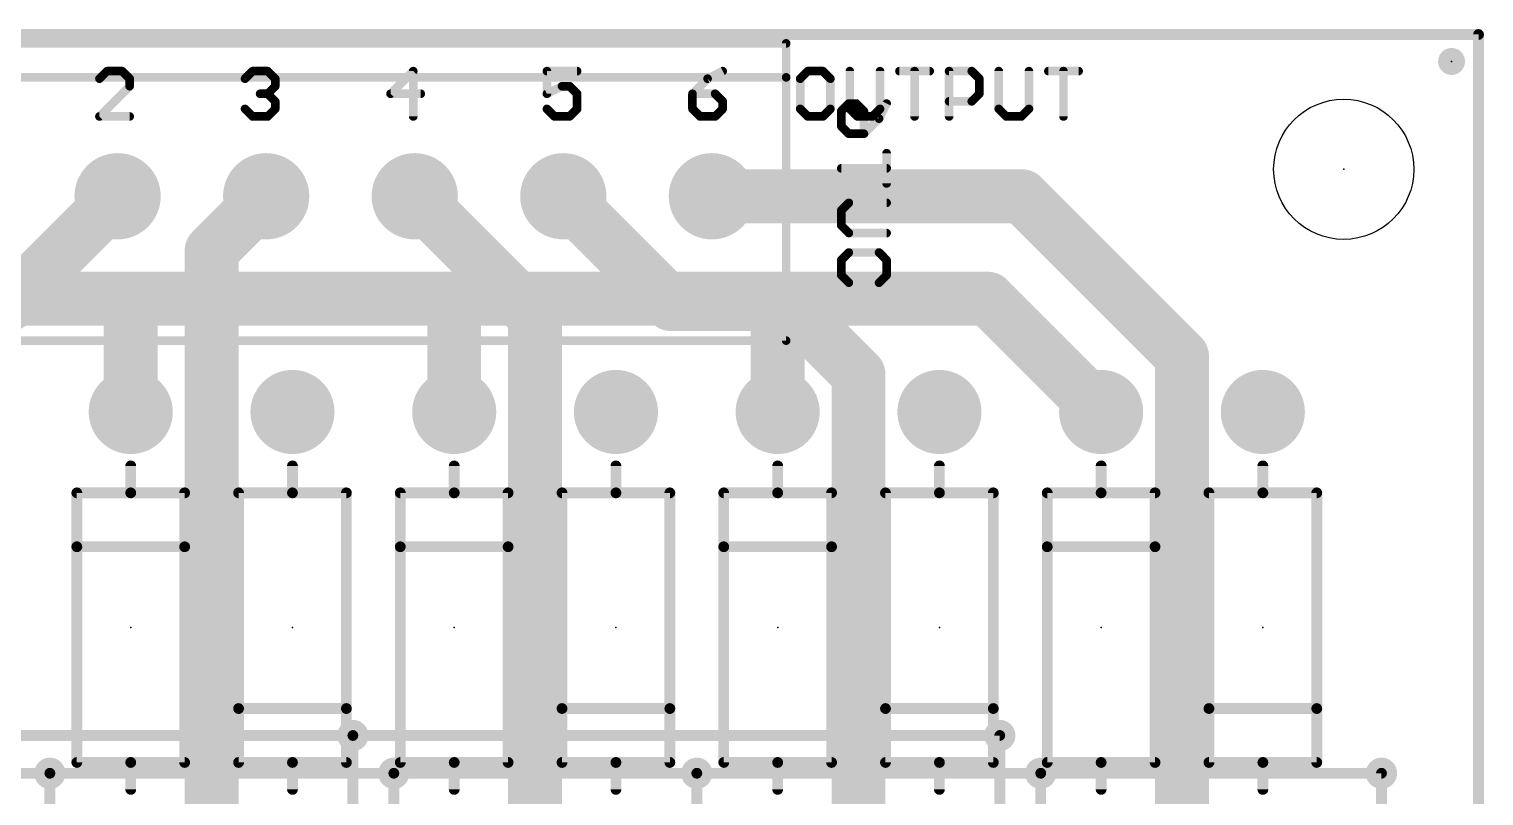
# Model space of a CAD drawing. Extents: x -8 to 102, y -79 to 54.
# Drawn here: x 67.46 to 101.73, y 32.87 to 50.93 of the extents above; entities that cross this region are included whole.
import ezdxf

# ---------------------------------------------------------------- set-up
doc = ezdxf.new("R2010")
doc.units = 0
for name, color, linetype in [('1', 12, 'CONTINUOUS'), ('16', 132, 'CONTINUOUS'), ('17', 110, 'CONTINUOUS'), ('18', 110, 'CONTINUOUS'), ('20', 53, 'CONTINUOUS'), ('21', 41, 'CONTINUOUS'), ('22', 40, 'CONTINUOUS'), ('23', 53, 'CONTINUOUS')]:
    doc.layers.add(name, color=color, linetype=linetype)

# ---------------------------------------------------------------- blocks, each defined once
blk = doc.blocks.new('ROUNDP')
at = {"const_width": 0.5}
blk.add_lwpolyline([(0, -0.25, 1), (0, 0.25, 1), (0, -0.25)], format="xyb", dxfattribs=at)
blk = doc.blocks.new('PIE')
at = {"const_width": 0.5}
blk.add_lwpolyline([(0, -0.25, 1), (0, 0.25, 1), (0, -0.25)], format="xyb", dxfattribs=at)
blk = doc.blocks.new('ROUNDV')
at = {"const_width": 0.5}
blk.add_lwpolyline([(0, -0.25, 1), (0, 0.25, 1), (0, -0.25)], format="xyb", dxfattribs=at)

msp = doc.modelspace()

# ---------------------------------------------------------------- linework, layer by layer
at = {"layer": '1'}
for points, const_width in [([(101.6, 50.8), (0, 50.8)], 0.254), ([(101.6, 0), (101.6, 50.8)], 0.254), ([(67, 44.45), (69.54, 46.99)], 1.27), ([(71.755, 45.705), (73.04, 46.99)], 1.27), ([(79.375, 44.155), (76.54, 46.99)], 1.27), ([(82.58, 44.45), (80.04, 46.99)], 1.27), ([(90.8454, 46.99), (83.54, 46.99)], 1.27), ([(94.615, 43.2204), (90.8454, 46.99)], 1.27), ([(71.755, 31.75), (71.755, 45.705)], 1.27), ([(65.583, 44.45), (67, 44.45)], 1.27), ([(85.3391, 44.45), (82.58, 44.45)], 1.27), ([(86.995, 42.7941), (85.3391, 44.45)], 1.27), ([(79.375, 44.155), (79.375, 31.75)], 1.27), ([(94.615, 31.75), (94.615, 43.2204)], 1.27), ([(86.995, 31.877), (86.995, 42.7941)], 1.27), ([(75.0824, 30.1972), (75.0824, 34.29)], 0.254), ([(90.3224, 29.8008), (90.3224, 34.29)], 0.254), ([(67.945, 10.16), (67.945, 33.401)], 0.254), ([(76.0476, 33.401), (76.0476, 30.1905)], 0.254), ([(83.185, 10.16), (83.185, 33.401)], 0.254), ([(91.2876, 33.401), (91.2876, 29.7898)], 0.254), ([(99.314, 33.401), (99.314, 10.541)], 0.254)]:
    msp.add_lwpolyline(points, dxfattribs=dict(at, const_width=const_width))
for points, const_width in [([(101.6635, 50.8, 1), (101.5365, 50.8)], 0.127), ([(101.6, 50.7365, 1), (101.6, 50.8635)], 0.127), ([(69.7645, 46.7655, 1), (69.3155, 47.2145)], 0.635), ([(73.2645, 46.7655, 1), (72.8155, 47.2145)], 0.635), ([(76.7645, 47.2145, 1), (76.3155, 46.7655)], 0.635), ([(80.2645, 47.2145, 1), (79.8155, 46.7655)], 0.635), ([(83.54, 47.3075, 1), (83.54, 46.6725)], 0.635), ([(91.0699, 47.2145, 1), (90.6209, 46.7655)], 0.635), ([(90.8454, 46.6725, 1), (90.8454, 47.3075)], 0.635), ([(72.0725, 45.705, 1), (71.4375, 45.705)], 0.635), ([(71.5305, 45.9295, 1), (71.9795, 45.4805)], 0.635), ([(66.7755, 44.6745, 1), (67.2245, 44.2255)], 0.635), ([(67, 44.1325, 1), (67, 44.7675)], 0.635), ([(82.58, 44.7675, 1), (82.58, 44.1325)], 0.635), ([(82.3555, 44.2255, 1), (82.8045, 44.6745)], 0.635), ([(85.5636, 44.6745, 1), (85.1146, 44.2255)], 0.635), ([(85.3391, 44.1325, 1), (85.3391, 44.7675)], 0.635), ([(79.6925, 44.155, 1), (79.0575, 44.155)], 0.635), ([(79.1505, 43.9305, 1), (79.5995, 44.3795)], 0.635), ([(94.9325, 43.2204, 1), (94.2975, 43.2204)], 0.635), ([(94.3905, 42.9959, 1), (94.8395, 43.4449)], 0.635), ([(87.3125, 42.7941, 1), (86.6775, 42.7941)], 0.635), ([(86.7705, 42.5696, 1), (87.2195, 43.0186)], 0.635), ([(75.1459, 34.29, 1), (75.0189, 34.29)], 0.127), ([(90.3859, 34.29, 1), (90.2589, 34.29)], 0.127), ([(68.0085, 33.401, 1), (67.8815, 33.401)], 0.127), ([(76.1111, 33.401, 1), (75.9841, 33.401)], 0.127), ([(83.2485, 33.401, 1), (83.1215, 33.401)], 0.127), ([(91.3511, 33.401, 1), (91.2241, 33.401)], 0.127), ([(99.3775, 33.401, 1), (99.2505, 33.401)], 0.127)]:
    msp.add_lwpolyline(points, format="xyb", dxfattribs=dict(at, const_width=const_width))
at = {"layer": '16'}
for points, const_width in [([(101.6, 50.8), (0, 50.8)], 0.254), ([(101.6, 0), (101.6, 50.8)], 0.254), ([(62.23, 44.577), (69.85, 44.577)], 1.27), ([(69.85, 44.577), (77.47, 44.577)], 1.27), ([(69.85, 41.91), (69.85, 44.577)], 1.27), ([(77.47, 44.577), (85.09, 44.577)], 1.27), ([(77.47, 41.91), (77.47, 44.577)], 1.27), ([(85.09, 44.577), (90.043, 44.577)], 1.27), ([(85.09, 41.91), (85.09, 44.577)], 1.27), ([(90.043, 44.577), (92.71, 41.91)], 1.27), ([(75.0824, 34.29), (59.8424, 34.29)], 0.254), ([(90.3224, 34.29), (75.0824, 34.29)], 0.254), ([(60.8076, 33.401), (67.945, 33.401)], 0.254), ([(67.945, 33.401), (76.0476, 33.401)], 0.254), ([(83.185, 33.401), (76.0476, 33.401)], 0.254), ([(83.185, 33.401), (91.2876, 33.401)], 0.254), ([(99.314, 33.401), (91.2876, 33.401)], 0.254)]:
    msp.add_lwpolyline(points, dxfattribs=dict(at, const_width=const_width))
for points, const_width in [([(101.6635, 50.8, 1), (101.5365, 50.8)], 0.127), ([(101.6, 50.7365, 1), (101.6, 50.8635)], 0.127), ([(69.85, 44.8945, 1), (69.85, 44.2595)], 0.635), ([(70.1675, 44.577, 1), (69.5325, 44.577)], 0.635), ([(69.85, 44.2595, 1), (69.85, 44.8945)], 0.635), ([(77.47, 44.8945, 1), (77.47, 44.2595)], 0.635), ([(77.7875, 44.577, 1), (77.1525, 44.577)], 0.635), ([(77.47, 44.2595, 1), (77.47, 44.8945)], 0.635), ([(85.09, 44.8945, 1), (85.09, 44.2595)], 0.635), ([(85.4075, 44.577, 1), (84.7725, 44.577)], 0.635), ([(85.09, 44.2595, 1), (85.09, 44.8945)], 0.635), ([(90.2675, 44.8015, 1), (89.8185, 44.3525)], 0.635), ([(90.043, 44.2595, 1), (90.043, 44.8945)], 0.635), ([(69.5325, 41.91, 1), (70.1675, 41.91)], 0.635), ([(77.1525, 41.91, 1), (77.7875, 41.91)], 0.635), ([(84.7725, 41.91, 1), (85.4075, 41.91)], 0.635), ([(92.4855, 41.6855, 1), (92.9345, 42.1345)], 0.635), ([(75.0824, 34.3535, 1), (75.0824, 34.2265)], 0.127), ([(75.0824, 34.2265, 1), (75.0824, 34.3535)], 0.127), ([(90.3224, 34.2265, 1), (90.3224, 34.3535)], 0.127), ([(67.945, 33.4645, 1), (67.945, 33.3375)], 0.127), ([(67.945, 33.3375, 1), (67.945, 33.4645)], 0.127), ([(76.0476, 33.4645, 1), (76.0476, 33.3375)], 0.127), ([(76.0476, 33.3375, 1), (76.0476, 33.4645)], 0.127), ([(83.185, 33.4645, 1), (83.185, 33.3375)], 0.127), ([(83.185, 33.3375, 1), (83.185, 33.4645)], 0.127), ([(91.2876, 33.4645, 1), (91.2876, 33.3375)], 0.127), ([(91.2876, 33.3375, 1), (91.2876, 33.4645)], 0.127), ([(99.314, 33.3375, 1), (99.314, 33.4645)], 0.127)]:
    msp.add_lwpolyline(points, format="xyb", dxfattribs=dict(at, const_width=const_width))
at = {"layer": '20', "const_width": 0.2032}
for points in [[(101.6, 50.8), (0, 50.8)], [(101.6, 0), (101.6, 50.8)]]:
    msp.add_lwpolyline(points, dxfattribs=at)
at = {"layer": '20', "const_width": 0.1016}
for points in [[(101.6508, 50.8, 1), (101.5492, 50.8)], [(101.6, 50.7492, 1), (101.6, 50.8508)]]:
    msp.add_lwpolyline(points, format="xyb", dxfattribs=at)
at = {"layer": '20'}
msp.add_circle((98.425, 47.625), 1.651, dxfattribs=at)
at = {"layer": '21'}
for points, const_width in [([(69.2909, 49.9373), (69.1129, 49.7594)], 0.2032), ([(69.6468, 49.9373), (69.2909, 49.9373)], 0.2032), ([(69.8247, 49.7594), (69.6468, 49.9373)], 0.2032), ([(72.5419, 49.7594), (72.7199, 49.9373)], 0.2032), ([(72.7199, 49.9373), (73.0758, 49.9373)], 0.2032), ([(73.0758, 49.9373), (73.2537, 49.7594)], 0.2032), ([(76.5048, 49.9373), (75.9709, 49.4035)], 0.2032), ([(76.5048, 48.8696), (76.5048, 49.9373)], 0.2032), ([(80.3657, 49.9373), (79.6539, 49.9373)], 0.2032), ([(79.6539, 49.9373), (79.6539, 49.4035)], 0.2032), ([(83.7947, 49.9373), (83.4388, 49.7594)], 0.2032), ([(85.7984, 49.9373), (85.6204, 49.7594)], 0.2032), ([(86.1543, 49.9373), (85.7984, 49.9373)], 0.2032), ([(86.3322, 49.7594), (86.1543, 49.9373)], 0.2032), ([(86.7898, 49.9373), (86.7898, 49.0476)], 0.2032), ([(87.5016, 49.0476), (87.5016, 49.9373)], 0.2032), ([(87.9592, 49.9373), (88.671, 49.9373)], 0.2032), ([(88.3151, 48.8696), (88.3151, 49.9373)], 0.2032), ([(89.1286, 48.8696), (89.1286, 49.9373)], 0.2032), ([(89.1286, 49.9373), (89.6625, 49.9373)], 0.2032), ([(89.6625, 49.9373), (89.8404, 49.7594)], 0.2032), ([(90.298, 49.9373), (90.298, 49.0476)], 0.2032), ([(91.0098, 49.0476), (91.0098, 49.9373)], 0.2032), ([(91.4674, 49.9373), (92.1792, 49.9373)], 0.2032), ([(91.8233, 48.8696), (91.8233, 49.9373)], 0.2032), ([(69.8247, 49.5814), (69.8247, 49.7594)], 0.2032), ([(73.2537, 49.7594), (73.2537, 49.5814)], 0.2032), ([(83.4388, 49.7594), (83.0829, 49.4035)], 0.2032), ([(85.6204, 49.7594), (85.6204, 49.0476)], 0.2032), ([(86.3322, 49.0476), (86.3322, 49.7594)], 0.2032), ([(89.8404, 49.7594), (89.8404, 49.4035)], 0.2032), ([(69.1129, 48.8696), (69.8247, 49.5814)], 0.2032), ([(73.0758, 49.4035), (72.8978, 49.4035)], 0.2032), ([(73.2537, 49.5814), (73.0758, 49.4035)], 0.2032), ([(73.0758, 49.4035), (73.2537, 49.2255)], 0.2032), ([(75.9709, 49.4035), (76.6827, 49.4035)], 0.2032), ([(79.6539, 49.4035), (80.0098, 49.5814)], 0.2032), ([(80.0098, 49.5814), (80.1878, 49.5814)], 0.2032), ([(80.1878, 49.5814), (80.3657, 49.4035)], 0.2032), ([(80.3657, 49.4035), (80.3657, 49.0476)], 0.2032), ([(83.0829, 49.4035), (83.0829, 49.0476)], 0.2032), ([(83.6168, 49.4035), (83.0829, 49.4035)], 0.2032), ([(83.7947, 49.2255), (83.6168, 49.4035)], 0.2032), ([(89.8404, 49.4035), (89.6625, 49.2255)], 0.2032), ([(72.7199, 48.8696), (72.5419, 49.0476)], 0.2032), ([(73.2537, 49.0476), (73.0758, 48.8696)], 0.2032), ([(73.2537, 49.2255), (73.2537, 49.0476)], 0.2032), ([(79.8319, 48.8696), (79.6539, 49.0476)], 0.2032), ([(80.3657, 49.0476), (80.1878, 48.8696)], 0.2032), ([(83.0829, 49.0476), (83.2609, 48.8696)], 0.2032), ([(83.6168, 48.8696), (83.7947, 49.0476)], 0.2032), ([(83.7947, 49.0476), (83.7947, 49.2255)], 0.2032), ([(85.6204, 49.0476), (85.7984, 48.8696)], 0.2032), ([(86.1543, 48.8696), (86.3322, 49.0476)], 0.2032), ([(86.7898, 49.0476), (86.9678, 48.8696)], 0.2032), ([(87.3237, 48.8696), (87.5016, 49.0476)], 0.2032), ([(89.6625, 49.2255), (89.1286, 49.2255)], 0.2032), ([(90.298, 49.0476), (90.4759, 48.8696)], 0.2032), ([(90.8318, 48.8696), (91.0098, 49.0476)], 0.2032), ([(69.8247, 48.8696), (69.1129, 48.8696)], 0.2032), ([(73.0758, 48.8696), (72.7199, 48.8696)], 0.2032), ([(80.1878, 48.8696), (79.8319, 48.8696)], 0.2032), ([(83.2609, 48.8696), (83.6168, 48.8696)], 0.2032), ([(85.7984, 48.8696), (86.1543, 48.8696)], 0.2032), ([(86.9678, 48.8696), (87.3237, 48.8696)], 0.2032), ([(90.4759, 48.8696), (90.8318, 48.8696)], 0.2032), ([(69.85, 40.005), (69.85, 40.64)], 0.254), ([(73.66, 40.005), (73.66, 40.64)], 0.254), ([(77.47, 40.005), (77.47, 40.64)], 0.254), ([(81.28, 40.005), (81.28, 40.64)], 0.254), ([(85.09, 40.005), (85.09, 40.64)], 0.254), ([(88.9, 40.005), (88.9, 40.64)], 0.254), ([(92.71, 40.005), (92.71, 40.64)], 0.254), ([(96.52, 40.005), (96.52, 40.64)], 0.254), ([(68.58, 40.005), (68.58, 38.735)], 0.254), ([(69.85, 40.005), (68.58, 40.005)], 0.254), ([(71.12, 40.005), (69.85, 40.005)], 0.254), ([(71.12, 38.735), (71.12, 40.005)], 0.254), ([(73.66, 40.005), (72.39, 40.005)], 0.254), ([(72.39, 40.005), (72.39, 34.925)], 0.254), ([(74.93, 40.005), (73.66, 40.005)], 0.254), ([(74.93, 34.925), (74.93, 40.005)], 0.254), ([(76.2, 40.005), (76.2, 38.735)], 0.254), ([(77.47, 40.005), (76.2, 40.005)], 0.254), ([(78.74, 40.005), (77.47, 40.005)], 0.254), ([(78.74, 38.735), (78.74, 40.005)], 0.254), ([(81.28, 40.005), (80.01, 40.005)], 0.254), ([(80.01, 40.005), (80.01, 34.925)], 0.254), ([(82.55, 40.005), (81.28, 40.005)], 0.254), ([(82.55, 34.925), (82.55, 40.005)], 0.254), ([(83.82, 40.005), (83.82, 38.735)], 0.254), ([(85.09, 40.005), (83.82, 40.005)], 0.254), ([(86.36, 40.005), (85.09, 40.005)], 0.254), ([(86.36, 38.735), (86.36, 40.005)], 0.254), ([(88.9, 40.005), (87.63, 40.005)], 0.254), ([(87.63, 40.005), (87.63, 34.925)], 0.254), ([(90.17, 40.005), (88.9, 40.005)], 0.254), ([(90.17, 34.925), (90.17, 40.005)], 0.254), ([(91.44, 40.005), (91.44, 38.735)], 0.254), ([(92.71, 40.005), (91.44, 40.005)], 0.254), ([(93.98, 40.005), (92.71, 40.005)], 0.254), ([(93.98, 38.735), (93.98, 40.005)], 0.254), ([(96.52, 40.005), (95.25, 40.005)], 0.254), ([(95.25, 40.005), (95.25, 34.925)], 0.254), ([(97.79, 40.005), (96.52, 40.005)], 0.254), ([(97.79, 34.925), (97.79, 40.005)], 0.254), ([(68.58, 38.735), (68.58, 33.655)], 0.254), ([(68.58, 38.735), (71.12, 38.735)], 0.254), ([(71.12, 33.655), (71.12, 38.735)], 0.254), ([(76.2, 38.735), (76.2, 33.655)], 0.254), ([(76.2, 38.735), (78.74, 38.735)], 0.254), ([(78.74, 33.655), (78.74, 38.735)], 0.254), ([(83.82, 38.735), (83.82, 33.655)], 0.254), ([(83.82, 38.735), (86.36, 38.735)], 0.254), ([(86.36, 33.655), (86.36, 38.735)], 0.254), ([(91.44, 38.735), (91.44, 33.655)], 0.254), ([(91.44, 38.735), (93.98, 38.735)], 0.254), ([(93.98, 33.655), (93.98, 38.735)], 0.254), ([(72.39, 34.925), (72.39, 33.655)], 0.254), ([(74.93, 34.925), (72.39, 34.925)], 0.254), ([(74.93, 33.655), (74.93, 34.925)], 0.254), ([(80.01, 34.925), (80.01, 33.655)], 0.254), ([(82.55, 34.925), (80.01, 34.925)], 0.254), ([(82.55, 33.655), (82.55, 34.925)], 0.254), ([(87.63, 34.925), (87.63, 33.655)], 0.254), ([(90.17, 34.925), (87.63, 34.925)], 0.254), ([(90.17, 33.655), (90.17, 34.925)], 0.254), ([(95.25, 34.925), (95.25, 33.655)], 0.254), ([(97.79, 34.925), (95.25, 34.925)], 0.254), ([(97.79, 33.655), (97.79, 34.925)], 0.254), ([(68.58, 33.655), (69.85, 33.655)], 0.254), ([(69.85, 33.655), (71.12, 33.655)], 0.254), ([(69.85, 33.655), (69.85, 33.02)], 0.254), ([(72.39, 33.655), (73.66, 33.655)], 0.254), ([(73.66, 33.655), (74.93, 33.655)], 0.254), ([(73.66, 33.655), (73.66, 33.02)], 0.254), ([(76.2, 33.655), (77.47, 33.655)], 0.254), ([(77.47, 33.655), (78.74, 33.655)], 0.254), ([(77.47, 33.655), (77.47, 33.02)], 0.254), ([(80.01, 33.655), (81.28, 33.655)], 0.254), ([(81.28, 33.655), (82.55, 33.655)], 0.254), ([(81.28, 33.655), (81.28, 33.02)], 0.254), ([(83.82, 33.655), (85.09, 33.655)], 0.254), ([(85.09, 33.655), (86.36, 33.655)], 0.254), ([(85.09, 33.655), (85.09, 33.02)], 0.254), ([(87.63, 33.655), (88.9, 33.655)], 0.254), ([(88.9, 33.655), (90.17, 33.655)], 0.254), ([(88.9, 33.655), (88.9, 33.02)], 0.254), ([(91.44, 33.655), (92.71, 33.655)], 0.254), ([(92.71, 33.655), (93.98, 33.655)], 0.254), ([(92.71, 33.655), (92.71, 33.02)], 0.254), ([(95.25, 33.655), (96.52, 33.655)], 0.254), ([(96.52, 33.655), (97.79, 33.655)], 0.254), ([(96.52, 33.655), (96.52, 33.02)], 0.254)]:
    msp.add_lwpolyline(points, dxfattribs=dict(at, const_width=const_width))
for points, const_width in [([(69.2909, 49.9881, 1), (69.2909, 49.8865)], 0.1016), ([(69.3268, 49.9014, 1), (69.2549, 49.9732)], 0.1016), ([(69.6827, 49.9732, 1), (69.6108, 49.9014)], 0.1016), ([(69.6468, 49.8865, 1), (69.6468, 49.9881)], 0.1016), ([(72.7199, 49.9881, 1), (72.7199, 49.8865)], 0.1016), ([(72.7558, 49.9014, 1), (72.6839, 49.9732)], 0.1016), ([(73.1117, 49.9732, 1), (73.0398, 49.9014)], 0.1016), ([(73.0758, 49.8865, 1), (73.0758, 49.9881)], 0.1016), ([(76.5556, 49.9373, 1), (76.454, 49.9373)], 0.1016), ([(76.5407, 49.9014, 1), (76.4688, 49.9732)], 0.1016), ([(79.6539, 49.9881, 1), (79.6539, 49.8865)], 0.1016), ([(79.7047, 49.9373, 1), (79.6031, 49.9373)], 0.1016), ([(80.3657, 49.8865, 1), (80.3657, 49.9881)], 0.1016), ([(83.8174, 49.8919, 1), (83.772, 49.9827)], 0.1016), ([(85.7984, 49.9881, 1), (85.7984, 49.8865)], 0.1016), ([(85.8343, 49.9014, 1), (85.7624, 49.9732)], 0.1016), ([(86.1902, 49.9732, 1), (86.1183, 49.9014)], 0.1016), ([(86.1543, 49.8865, 1), (86.1543, 49.9881)], 0.1016), ([(86.8406, 49.9373, 1), (86.739, 49.9373)], 0.1016), ([(87.5524, 49.9373, 1), (87.4508, 49.9373)], 0.1016), ([(87.9592, 49.9881, 1), (87.9592, 49.8865)], 0.1016), ([(88.3659, 49.9373, 1), (88.2643, 49.9373)], 0.1016), ([(88.671, 49.8865, 1), (88.671, 49.9881)], 0.1016), ([(89.1794, 49.9373, 1), (89.0778, 49.9373)], 0.1016), ([(89.1286, 49.9881, 1), (89.1286, 49.8865)], 0.1016), ([(89.6984, 49.9732, 1), (89.6265, 49.9014)], 0.1016), ([(89.6625, 49.8865, 1), (89.6625, 49.9881)], 0.1016), ([(90.3488, 49.9373, 1), (90.2472, 49.9373)], 0.1016), ([(91.0606, 49.9373, 1), (90.959, 49.9373)], 0.1016), ([(91.4674, 49.9881, 1), (91.4674, 49.8865)], 0.1016), ([(91.8741, 49.9373, 1), (91.7725, 49.9373)], 0.1016), ([(92.1792, 49.8865, 1), (92.1792, 49.9881)], 0.1016), ([(69.077, 49.7953, 1), (69.1488, 49.7234)], 0.1016), ([(69.8755, 49.7594, 1), (69.7739, 49.7594)], 0.1016), ([(69.7888, 49.7234, 1), (69.8606, 49.7953)], 0.1016), ([(72.506, 49.7953, 1), (72.5778, 49.7234)], 0.1016), ([(73.3045, 49.7594, 1), (73.2029, 49.7594)], 0.1016), ([(73.2178, 49.7234, 1), (73.2896, 49.7953)], 0.1016), ([(83.4161, 49.8048, 1), (83.4615, 49.7139)], 0.1016), ([(83.4747, 49.7234, 1), (83.4029, 49.7953)], 0.1016), ([(85.6712, 49.7594, 1), (85.5696, 49.7594)], 0.1016), ([(85.5845, 49.7953, 1), (85.6563, 49.7234)], 0.1016), ([(86.383, 49.7594, 1), (86.2814, 49.7594)], 0.1016), ([(86.2963, 49.7234, 1), (86.3681, 49.7953)], 0.1016), ([(89.8912, 49.7594, 1), (89.7896, 49.7594)], 0.1016), ([(89.8045, 49.7234, 1), (89.8763, 49.7953)], 0.1016), ([(69.7739, 49.5814, 1), (69.8755, 49.5814)], 0.1016), ([(69.8606, 49.5455, 1), (69.7888, 49.6173)], 0.1016), ([(72.8978, 49.4543, 1), (72.8978, 49.3527)], 0.1016), ([(73.1117, 49.4394, 1), (73.0398, 49.3675)], 0.1016), ([(73.0398, 49.4394, 1), (73.1117, 49.3675)], 0.1016), ([(73.0758, 49.3527, 1), (73.0758, 49.4543)], 0.1016), ([(73.2029, 49.5814, 1), (73.3045, 49.5814)], 0.1016), ([(73.2896, 49.5455, 1), (73.2178, 49.6173)], 0.1016), ([(75.9709, 49.4543, 1), (75.9709, 49.3527)], 0.1016), ([(75.935, 49.4394, 1), (76.0068, 49.3675)], 0.1016), ([(76.6827, 49.3527, 1), (76.6827, 49.4543)], 0.1016), ([(79.6312, 49.4489, 1), (79.6766, 49.358)], 0.1016), ([(79.6031, 49.4035, 1), (79.7047, 49.4035)], 0.1016), ([(80.0098, 49.6322, 1), (80.0098, 49.5306)], 0.1016), ([(80.0325, 49.536, 1), (79.9871, 49.6268)], 0.1016), ([(80.2237, 49.6173, 1), (80.1518, 49.5455)], 0.1016), ([(80.1878, 49.5306, 1), (80.1878, 49.6322)], 0.1016), ([(80.4165, 49.4035, 1), (80.3149, 49.4035)], 0.1016), ([(80.3298, 49.3675, 1), (80.4016, 49.4394)], 0.1016), ([(83.1337, 49.4035, 1), (83.0321, 49.4035)], 0.1016), ([(83.0829, 49.4543, 1), (83.0829, 49.3527)], 0.1016), ([(83.047, 49.4394, 1), (83.1188, 49.3675)], 0.1016), ([(83.6527, 49.4394, 1), (83.5808, 49.3675)], 0.1016), ([(83.6168, 49.3527, 1), (83.6168, 49.4543)], 0.1016), ([(89.7896, 49.4035, 1), (89.8912, 49.4035)], 0.1016), ([(89.8763, 49.3675, 1), (89.8045, 49.4394)], 0.1016), ([(72.5778, 49.0835, 1), (72.506, 49.0116)], 0.1016), ([(73.3045, 49.2255, 1), (73.2029, 49.2255)], 0.1016), ([(73.2029, 49.0476, 1), (73.3045, 49.0476)], 0.1016), ([(73.2178, 49.1896, 1), (73.2896, 49.2614)], 0.1016), ([(73.2896, 49.0116, 1), (73.2178, 49.0835)], 0.1016), ([(79.6898, 49.0835, 1), (79.618, 49.0116)], 0.1016), ([(80.3149, 49.0476, 1), (80.4165, 49.0476)], 0.1016), ([(80.4016, 49.0116, 1), (80.3298, 49.0835)], 0.1016), ([(83.1188, 49.0835, 1), (83.047, 49.0116)], 0.1016), ([(83.0321, 49.0476, 1), (83.1337, 49.0476)], 0.1016), ([(83.8455, 49.2255, 1), (83.7439, 49.2255)], 0.1016), ([(83.7439, 49.0476, 1), (83.8455, 49.0476)], 0.1016), ([(83.7588, 49.1896, 1), (83.8306, 49.2614)], 0.1016), ([(83.8306, 49.0116, 1), (83.7588, 49.0835)], 0.1016), ([(85.6563, 49.0835, 1), (85.5845, 49.0116)], 0.1016), ([(85.5696, 49.0476, 1), (85.6712, 49.0476)], 0.1016), ([(86.2814, 49.0476, 1), (86.383, 49.0476)], 0.1016), ([(86.3681, 49.0116, 1), (86.2963, 49.0835)], 0.1016), ([(86.8257, 49.0835, 1), (86.7539, 49.0116)], 0.1016), ([(86.739, 49.0476, 1), (86.8406, 49.0476)], 0.1016), ([(87.4508, 49.0476, 1), (87.5524, 49.0476)], 0.1016), ([(87.5375, 49.0116, 1), (87.4657, 49.0835)], 0.1016), ([(89.1286, 49.2763, 1), (89.1286, 49.1747)], 0.1016), ([(89.6265, 49.2614, 1), (89.6984, 49.1896)], 0.1016), ([(89.6625, 49.1747, 1), (89.6625, 49.2763)], 0.1016), ([(90.3339, 49.0835, 1), (90.2621, 49.0116)], 0.1016), ([(90.2472, 49.0476, 1), (90.3488, 49.0476)], 0.1016), ([(90.959, 49.0476, 1), (91.0606, 49.0476)], 0.1016), ([(91.0457, 49.0116, 1), (90.9739, 49.0835)], 0.1016), ([(69.1129, 48.9204, 1), (69.1129, 48.8188)], 0.1016), ([(69.077, 48.9055, 1), (69.1488, 48.8337)], 0.1016), ([(69.8247, 48.8188, 1), (69.8247, 48.9204)], 0.1016), ([(72.7199, 48.9204, 1), (72.7199, 48.8188)], 0.1016), ([(72.6839, 48.8337, 1), (72.7558, 48.9055)], 0.1016), ([(73.0398, 48.9055, 1), (73.1117, 48.8337)], 0.1016), ([(73.0758, 48.8188, 1), (73.0758, 48.9204)], 0.1016), ([(76.454, 48.8696, 1), (76.5556, 48.8696)], 0.1016), ([(79.8319, 48.9204, 1), (79.8319, 48.8188)], 0.1016), ([(79.7959, 48.8337, 1), (79.8678, 48.9055)], 0.1016), ([(80.1518, 48.9055, 1), (80.2237, 48.8337)], 0.1016), ([(80.1878, 48.8188, 1), (80.1878, 48.9204)], 0.1016), ([(83.2609, 48.9204, 1), (83.2609, 48.8188)], 0.1016), ([(83.2249, 48.8337, 1), (83.2968, 48.9055)], 0.1016), ([(83.5808, 48.9055, 1), (83.6527, 48.8337)], 0.1016), ([(83.6168, 48.8188, 1), (83.6168, 48.9204)], 0.1016), ([(85.7984, 48.9204, 1), (85.7984, 48.8188)], 0.1016), ([(85.7624, 48.8337, 1), (85.8343, 48.9055)], 0.1016), ([(86.1183, 48.9055, 1), (86.1902, 48.8337)], 0.1016), ([(86.1543, 48.8188, 1), (86.1543, 48.9204)], 0.1016), ([(86.9678, 48.9204, 1), (86.9678, 48.8188)], 0.1016), ([(86.9318, 48.8337, 1), (87.0037, 48.9055)], 0.1016), ([(87.2877, 48.9055, 1), (87.3596, 48.8337)], 0.1016), ([(87.3237, 48.8188, 1), (87.3237, 48.9204)], 0.1016), ([(88.2643, 48.8696, 1), (88.3659, 48.8696)], 0.1016), ([(89.0778, 48.8696, 1), (89.1794, 48.8696)], 0.1016), ([(90.4759, 48.9204, 1), (90.4759, 48.8188)], 0.1016), ([(90.44, 48.8337, 1), (90.5119, 48.9055)], 0.1016), ([(90.7959, 48.9055, 1), (90.8678, 48.8337)], 0.1016), ([(90.8318, 48.8188, 1), (90.8318, 48.9204)], 0.1016), ([(91.7725, 48.8696, 1), (91.8741, 48.8696)], 0.1016), ([(69.9135, 40.64, 1), (69.7865, 40.64)], 0.127), ([(73.7235, 40.64, 1), (73.5965, 40.64)], 0.127), ([(77.5335, 40.64, 1), (77.4065, 40.64)], 0.127), ([(81.3435, 40.64, 1), (81.2165, 40.64)], 0.127), ([(85.1535, 40.64, 1), (85.0265, 40.64)], 0.127), ([(88.9635, 40.64, 1), (88.8365, 40.64)], 0.127), ([(92.7735, 40.64, 1), (92.6465, 40.64)], 0.127), ([(96.5835, 40.64, 1), (96.4565, 40.64)], 0.127), ([(68.6435, 40.005, 1), (68.5165, 40.005)], 0.127), ([(68.58, 40.0685, 1), (68.58, 39.9415)], 0.127), ([(69.85, 40.0685, 1), (69.85, 39.9415)], 0.127), ([(69.85, 39.9415, 1), (69.85, 40.0685)], 0.127), ([(71.1835, 40.005, 1), (71.0565, 40.005)], 0.127), ([(71.12, 39.9415, 1), (71.12, 40.0685)], 0.127), ([(72.39, 40.0685, 1), (72.39, 39.9415)], 0.127), ([(72.4535, 40.005, 1), (72.3265, 40.005)], 0.127), ([(73.66, 40.0685, 1), (73.66, 39.9415)], 0.127), ([(73.66, 39.9415, 1), (73.66, 40.0685)], 0.127), ([(74.9935, 40.005, 1), (74.8665, 40.005)], 0.127), ([(74.93, 39.9415, 1), (74.93, 40.0685)], 0.127), ([(76.2635, 40.005, 1), (76.1365, 40.005)], 0.127), ([(76.2, 40.0685, 1), (76.2, 39.9415)], 0.127), ([(77.47, 40.0685, 1), (77.47, 39.9415)], 0.127), ([(77.47, 39.9415, 1), (77.47, 40.0685)], 0.127), ([(78.8035, 40.005, 1), (78.6765, 40.005)], 0.127), ([(78.74, 39.9415, 1), (78.74, 40.0685)], 0.127), ([(80.01, 40.0685, 1), (80.01, 39.9415)], 0.127), ([(80.0735, 40.005, 1), (79.9465, 40.005)], 0.127), ([(81.28, 40.0685, 1), (81.28, 39.9415)], 0.127), ([(81.28, 39.9415, 1), (81.28, 40.0685)], 0.127), ([(82.6135, 40.005, 1), (82.4865, 40.005)], 0.127), ([(82.55, 39.9415, 1), (82.55, 40.0685)], 0.127), ([(83.8835, 40.005, 1), (83.7565, 40.005)], 0.127), ([(83.82, 40.0685, 1), (83.82, 39.9415)], 0.127), ([(85.09, 40.0685, 1), (85.09, 39.9415)], 0.127), ([(85.09, 39.9415, 1), (85.09, 40.0685)], 0.127), ([(86.4235, 40.005, 1), (86.2965, 40.005)], 0.127), ([(86.36, 39.9415, 1), (86.36, 40.0685)], 0.127), ([(87.63, 40.0685, 1), (87.63, 39.9415)], 0.127), ([(87.6935, 40.005, 1), (87.5665, 40.005)], 0.127), ([(88.9, 40.0685, 1), (88.9, 39.9415)], 0.127), ([(88.9, 39.9415, 1), (88.9, 40.0685)], 0.127), ([(90.2335, 40.005, 1), (90.1065, 40.005)], 0.127), ([(90.17, 39.9415, 1), (90.17, 40.0685)], 0.127), ([(91.5035, 40.005, 1), (91.3765, 40.005)], 0.127), ([(91.44, 40.0685, 1), (91.44, 39.9415)], 0.127), ([(92.71, 40.0685, 1), (92.71, 39.9415)], 0.127), ([(92.71, 39.9415, 1), (92.71, 40.0685)], 0.127), ([(94.0435, 40.005, 1), (93.9165, 40.005)], 0.127), ([(93.98, 39.9415, 1), (93.98, 40.0685)], 0.127), ([(95.25, 40.0685, 1), (95.25, 39.9415)], 0.127), ([(95.3135, 40.005, 1), (95.1865, 40.005)], 0.127), ([(96.52, 40.0685, 1), (96.52, 39.9415)], 0.127), ([(96.52, 39.9415, 1), (96.52, 40.0685)], 0.127), ([(97.8535, 40.005, 1), (97.7265, 40.005)], 0.127), ([(97.79, 39.9415, 1), (97.79, 40.0685)], 0.127), ([(69.7865, 40.005, 1), (69.9135, 40.005)], 0.127), ([(73.5965, 40.005, 1), (73.7235, 40.005)], 0.127), ([(77.4065, 40.005, 1), (77.5335, 40.005)], 0.127), ([(81.2165, 40.005, 1), (81.3435, 40.005)], 0.127), ([(85.0265, 40.005, 1), (85.1535, 40.005)], 0.127), ([(88.8365, 40.005, 1), (88.9635, 40.005)], 0.127), ([(92.6465, 40.005, 1), (92.7735, 40.005)], 0.127), ([(96.4565, 40.005, 1), (96.5835, 40.005)], 0.127), ([(68.6435, 38.735, 1), (68.5165, 38.735)], 0.127), ([(68.58, 38.7985, 1), (68.58, 38.6715)], 0.127), ([(68.5165, 38.735, 1), (68.6435, 38.735)], 0.127), ([(71.1835, 38.735, 1), (71.0565, 38.735)], 0.127), ([(71.0565, 38.735, 1), (71.1835, 38.735)], 0.127), ([(71.12, 38.6715, 1), (71.12, 38.7985)], 0.127), ([(76.2635, 38.735, 1), (76.1365, 38.735)], 0.127), ([(76.2, 38.7985, 1), (76.2, 38.6715)], 0.127), ([(76.1365, 38.735, 1), (76.2635, 38.735)], 0.127), ([(78.8035, 38.735, 1), (78.6765, 38.735)], 0.127), ([(78.6765, 38.735, 1), (78.8035, 38.735)], 0.127), ([(78.74, 38.6715, 1), (78.74, 38.7985)], 0.127), ([(83.8835, 38.735, 1), (83.7565, 38.735)], 0.127), ([(83.82, 38.7985, 1), (83.82, 38.6715)], 0.127), ([(83.7565, 38.735, 1), (83.8835, 38.735)], 0.127), ([(86.4235, 38.735, 1), (86.2965, 38.735)], 0.127), ([(86.2965, 38.735, 1), (86.4235, 38.735)], 0.127), ([(86.36, 38.6715, 1), (86.36, 38.7985)], 0.127), ([(91.5035, 38.735, 1), (91.3765, 38.735)], 0.127), ([(91.44, 38.7985, 1), (91.44, 38.6715)], 0.127), ([(91.3765, 38.735, 1), (91.5035, 38.735)], 0.127), ([(94.0435, 38.735, 1), (93.9165, 38.735)], 0.127), ([(93.9165, 38.735, 1), (94.0435, 38.735)], 0.127), ([(93.98, 38.6715, 1), (93.98, 38.7985)], 0.127), ([(72.4535, 34.925, 1), (72.3265, 34.925)], 0.127), ([(72.39, 34.9885, 1), (72.39, 34.8615)], 0.127), ([(72.3265, 34.925, 1), (72.4535, 34.925)], 0.127), ([(74.9935, 34.925, 1), (74.8665, 34.925)], 0.127), ([(74.8665, 34.925, 1), (74.9935, 34.925)], 0.127), ([(74.93, 34.8615, 1), (74.93, 34.9885)], 0.127), ([(80.0735, 34.925, 1), (79.9465, 34.925)], 0.127), ([(80.01, 34.9885, 1), (80.01, 34.8615)], 0.127), ([(79.9465, 34.925, 1), (80.0735, 34.925)], 0.127), ([(82.6135, 34.925, 1), (82.4865, 34.925)], 0.127), ([(82.4865, 34.925, 1), (82.6135, 34.925)], 0.127), ([(82.55, 34.8615, 1), (82.55, 34.9885)], 0.127), ([(87.6935, 34.925, 1), (87.5665, 34.925)], 0.127), ([(87.63, 34.9885, 1), (87.63, 34.8615)], 0.127), ([(87.5665, 34.925, 1), (87.6935, 34.925)], 0.127), ([(90.2335, 34.925, 1), (90.1065, 34.925)], 0.127), ([(90.1065, 34.925, 1), (90.2335, 34.925)], 0.127), ([(90.17, 34.8615, 1), (90.17, 34.9885)], 0.127), ([(95.3135, 34.925, 1), (95.1865, 34.925)], 0.127), ([(95.25, 34.9885, 1), (95.25, 34.8615)], 0.127), ([(95.1865, 34.925, 1), (95.3135, 34.925)], 0.127), ([(97.8535, 34.925, 1), (97.7265, 34.925)], 0.127), ([(97.7265, 34.925, 1), (97.8535, 34.925)], 0.127), ([(97.79, 34.8615, 1), (97.79, 34.9885)], 0.127), ([(68.58, 33.7185, 1), (68.58, 33.5915)], 0.127), ([(68.5165, 33.655, 1), (68.6435, 33.655)], 0.127), ([(69.85, 33.7185, 1), (69.85, 33.5915)], 0.127), ([(69.9135, 33.655, 1), (69.7865, 33.655)], 0.127), ([(69.85, 33.5915, 1), (69.85, 33.7185)], 0.127), ([(71.0565, 33.655, 1), (71.1835, 33.655)], 0.127), ([(71.12, 33.5915, 1), (71.12, 33.7185)], 0.127), ([(72.39, 33.7185, 1), (72.39, 33.5915)], 0.127), ([(72.3265, 33.655, 1), (72.4535, 33.655)], 0.127), ([(73.66, 33.7185, 1), (73.66, 33.5915)], 0.127), ([(73.7235, 33.655, 1), (73.5965, 33.655)], 0.127), ([(73.66, 33.5915, 1), (73.66, 33.7185)], 0.127), ([(74.8665, 33.655, 1), (74.9935, 33.655)], 0.127), ([(74.93, 33.5915, 1), (74.93, 33.7185)], 0.127), ([(76.2, 33.7185, 1), (76.2, 33.5915)], 0.127), ([(76.1365, 33.655, 1), (76.2635, 33.655)], 0.127), ([(77.47, 33.7185, 1), (77.47, 33.5915)], 0.127), ([(77.5335, 33.655, 1), (77.4065, 33.655)], 0.127), ([(77.47, 33.5915, 1), (77.47, 33.7185)], 0.127), ([(78.6765, 33.655, 1), (78.8035, 33.655)], 0.127), ([(78.74, 33.5915, 1), (78.74, 33.7185)], 0.127), ([(80.01, 33.7185, 1), (80.01, 33.5915)], 0.127), ([(79.9465, 33.655, 1), (80.0735, 33.655)], 0.127), ([(81.28, 33.7185, 1), (81.28, 33.5915)], 0.127), ([(81.3435, 33.655, 1), (81.2165, 33.655)], 0.127), ([(81.28, 33.5915, 1), (81.28, 33.7185)], 0.127), ([(82.4865, 33.655, 1), (82.6135, 33.655)], 0.127), ([(82.55, 33.5915, 1), (82.55, 33.7185)], 0.127), ([(83.82, 33.7185, 1), (83.82, 33.5915)], 0.127), ([(83.7565, 33.655, 1), (83.8835, 33.655)], 0.127), ([(85.09, 33.7185, 1), (85.09, 33.5915)], 0.127), ([(85.1535, 33.655, 1), (85.0265, 33.655)], 0.127), ([(85.09, 33.5915, 1), (85.09, 33.7185)], 0.127), ([(86.2965, 33.655, 1), (86.4235, 33.655)], 0.127), ([(86.36, 33.5915, 1), (86.36, 33.7185)], 0.127), ([(87.63, 33.7185, 1), (87.63, 33.5915)], 0.127), ([(87.5665, 33.655, 1), (87.6935, 33.655)], 0.127), ([(88.9, 33.7185, 1), (88.9, 33.5915)], 0.127), ([(88.9635, 33.655, 1), (88.8365, 33.655)], 0.127), ([(88.9, 33.5915, 1), (88.9, 33.7185)], 0.127), ([(90.1065, 33.655, 1), (90.2335, 33.655)], 0.127), ([(90.17, 33.5915, 1), (90.17, 33.7185)], 0.127), ([(91.44, 33.7185, 1), (91.44, 33.5915)], 0.127), ([(91.3765, 33.655, 1), (91.5035, 33.655)], 0.127), ([(92.71, 33.7185, 1), (92.71, 33.5915)], 0.127), ([(92.7735, 33.655, 1), (92.6465, 33.655)], 0.127), ([(92.71, 33.5915, 1), (92.71, 33.7185)], 0.127), ([(93.9165, 33.655, 1), (94.0435, 33.655)], 0.127), ([(93.98, 33.5915, 1), (93.98, 33.7185)], 0.127), ([(95.25, 33.7185, 1), (95.25, 33.5915)], 0.127), ([(95.1865, 33.655, 1), (95.3135, 33.655)], 0.127), ([(96.52, 33.7185, 1), (96.52, 33.5915)], 0.127), ([(96.5835, 33.655, 1), (96.4565, 33.655)], 0.127), ([(96.52, 33.5915, 1), (96.52, 33.7185)], 0.127), ([(97.7265, 33.655, 1), (97.8535, 33.655)], 0.127), ([(97.79, 33.5915, 1), (97.79, 33.7185)], 0.127), ([(69.7865, 33.02, 1), (69.9135, 33.02)], 0.127), ([(73.5965, 33.02, 1), (73.7235, 33.02)], 0.127), ([(77.4065, 33.02, 1), (77.5335, 33.02)], 0.127), ([(81.2165, 33.02, 1), (81.3435, 33.02)], 0.127), ([(85.0265, 33.02, 1), (85.1535, 33.02)], 0.127), ([(88.8365, 33.02, 1), (88.9635, 33.02)], 0.127), ([(92.6465, 33.02, 1), (92.7735, 33.02)], 0.127), ([(96.4565, 33.02, 1), (96.5835, 33.02)], 0.127)]:
    msp.add_lwpolyline(points, format="xyb", dxfattribs=dict(at, const_width=const_width))
at = {"layer": '22', "const_width": 0.2032}
for points in [[(85.29, 50.59), (64.29, 50.59)], [(85.29, 49.79), (85.29, 50.59)], [(85.29, 49.79), (64.29, 49.79)], [(85.29, 43.59), (85.29, 49.79)], [(86.5886, 48.9961), (86.7666, 49.174)], [(86.5886, 48.6401), (86.5886, 48.9961)], [(86.7666, 49.174), (86.9445, 49.174)], [(86.9445, 49.174), (87.1225, 48.9961)], [(87.1225, 48.9961), (87.1225, 48.4622)], [(87.6563, 49.174), (87.4784, 48.8181)], [(86.7666, 48.4622), (86.5886, 48.6401)], [(87.4784, 48.8181), (87.1225, 48.4622)], [(87.1225, 48.4622), (86.7666, 48.4622)], [(87.6563, 47.2928), (87.6563, 48.0046)], [(86.5886, 47.6487), (87.6563, 47.6487)], [(86.5886, 46.6573), (86.7666, 46.8352)], [(86.5886, 46.3013), (86.5886, 46.6573)], [(86.7666, 46.8352), (87.6563, 46.8352)], [(86.7666, 46.1234), (86.5886, 46.3013)], [(87.6563, 46.1234), (86.7666, 46.1234)], [(86.5886, 45.4879), (86.7666, 45.6658)], [(86.5886, 45.132), (86.5886, 45.4879)], [(86.7666, 45.6658), (87.4784, 45.6658)], [(87.4784, 45.6658), (87.6563, 45.4879)], [(87.6563, 45.4879), (87.6563, 45.132)], [(86.7666, 44.954), (86.5886, 45.132)], [(87.4784, 44.954), (86.7666, 44.954)], [(87.6563, 45.132), (87.4784, 44.954)], [(64.29, 43.59), (85.29, 43.59)]]:
    msp.add_lwpolyline(points, dxfattribs=at)
at = {"layer": '22', "const_width": 0.1016}
for points in [[(85.3408, 50.59, 1), (85.2392, 50.59)], [(85.29, 50.5392, 1), (85.29, 50.6408)], [(85.3408, 49.79, 1), (85.2392, 49.79)], [(85.2392, 49.79, 1), (85.3408, 49.79)], [(85.29, 49.7392, 1), (85.29, 49.8408)], [(86.6394, 48.9961, 1), (86.5378, 48.9961)], [(86.5527, 49.032, 1), (86.6245, 48.9601)], [(86.7666, 49.2248, 1), (86.7666, 49.1232)], [(86.8025, 49.1381, 1), (86.7306, 49.2099)], [(86.9804, 49.2099, 1), (86.9086, 49.1381)], [(86.9445, 49.1232, 1), (86.9445, 49.2248)], [(87.1733, 48.9961, 1), (87.0717, 48.9961)], [(87.0865, 48.9601, 1), (87.1584, 49.032)], [(87.7017, 49.1513, 1), (87.6109, 49.1967)], [(86.6245, 48.6761, 1), (86.5527, 48.6042)], [(86.5378, 48.6401, 1), (86.6394, 48.6401)], [(87.4329, 48.8408, 1), (87.5238, 48.7954)], [(87.5143, 48.7822, 1), (87.4424, 48.854)], [(86.7666, 48.513, 1), (86.7666, 48.4114)], [(86.7306, 48.4263, 1), (86.8025, 48.4981)], [(87.0865, 48.4981, 1), (87.1584, 48.4263)], [(87.0717, 48.4622, 1), (87.1733, 48.4622)], [(87.1225, 48.4114, 1), (87.1225, 48.513)], [(87.7071, 48.0046, 1), (87.6055, 48.0046)], [(86.5886, 47.6995, 1), (86.5886, 47.5979)], [(87.6563, 47.5979, 1), (87.6563, 47.6995)], [(87.6055, 47.2928, 1), (87.7071, 47.2928)], [(86.6394, 46.6573, 1), (86.5378, 46.6573)], [(86.5527, 46.6932, 1), (86.6245, 46.6213)], [(86.7666, 46.886, 1), (86.7666, 46.7844)], [(86.8025, 46.7993, 1), (86.7306, 46.8711)], [(87.6563, 46.7844, 1), (87.6563, 46.886)], [(86.6245, 46.3373, 1), (86.5527, 46.2654)], [(86.5378, 46.3013, 1), (86.6394, 46.3013)], [(86.7666, 46.1742, 1), (86.7666, 46.0726)], [(86.7306, 46.0875, 1), (86.8025, 46.1593)], [(87.6563, 46.0726, 1), (87.6563, 46.1742)], [(86.6394, 45.4879, 1), (86.5378, 45.4879)], [(86.7666, 45.7166, 1), (86.7666, 45.615)], [(86.8025, 45.6299, 1), (86.7306, 45.7017)], [(87.5143, 45.7017, 1), (87.4424, 45.6299)], [(87.4784, 45.615, 1), (87.4784, 45.7166)], [(87.7071, 45.4879, 1), (87.6055, 45.4879)], [(86.5527, 45.5238, 1), (86.6245, 45.4519)], [(87.6204, 45.4519, 1), (87.6922, 45.5238)], [(86.6245, 45.1679, 1), (86.5527, 45.096)], [(86.5378, 45.132, 1), (86.6394, 45.132)], [(86.7666, 45.0048, 1), (86.7666, 44.9032)], [(86.7306, 44.9181, 1), (86.8025, 44.9899)], [(87.4424, 44.9899, 1), (87.5143, 44.9181)], [(87.4784, 44.9032, 1), (87.4784, 45.0048)], [(87.6055, 45.132, 1), (87.7071, 45.132)], [(87.6922, 45.096, 1), (87.6204, 45.1679)], [(85.2392, 43.59, 1), (85.3408, 43.59)], [(85.29, 43.5392, 1), (85.29, 43.6408)]]:
    msp.add_lwpolyline(points, format="xyb", dxfattribs=at)
at = {"layer": '23'}
for p in [(100.965, 50.165), (98.425, 47.625), (69.85, 36.83), (73.66, 36.83), (77.47, 36.83), (81.28, 36.83), (85.09, 36.83), (88.9, 36.83), (92.71, 36.83), (96.52, 36.83)]:
    msp.add_point(p, dxfattribs=at)

# ---------------------------------------------------------------- block references
at = {"layer": '1', "xscale": 0.635, "yscale": 0.635}
msp.add_blockref('PIE', (100.965, 50.165), dxfattribs=at)
at = {"layer": '17', "xscale": 2.032, "yscale": 2.032}
for p in [(69.54, 46.99), (69.54, 46.99), (73.04, 46.99), (73.04, 46.99), (76.54, 46.99), (76.54, 46.99), (80.04, 46.99), (80.04, 46.99), (83.54, 46.99), (83.54, 46.99)]:
    msp.add_blockref('ROUNDP', p, dxfattribs=at)
at = {"layer": '17', "xscale": 1.9812, "yscale": 1.9812}
for p, rotation in [((69.85, 41.91), 90), ((69.85, 41.91), 90), ((73.66, 41.91), 270), ((73.66, 41.91), 270), ((77.47, 41.91), 90), ((77.47, 41.91), 90), ((81.28, 41.91), 270), ((81.28, 41.91), 270), ((85.09, 41.91), 90), ((85.09, 41.91), 90), ((88.9, 41.91), 270), ((88.9, 41.91), 270), ((92.71, 41.91), 90), ((92.71, 41.91), 90), ((96.52, 41.91), 270), ((96.52, 41.91), 270)]:
    msp.add_blockref('ROUNDP', p, dxfattribs=dict(at, rotation=rotation))
at = {"layer": '18', "xscale": 0.7366, "yscale": 0.7366}
for p in [(75.0824, 34.29), (75.0824, 34.29), (90.3224, 34.29), (90.3224, 34.29), (67.945, 33.401), (67.945, 33.401), (76.0476, 33.401), (76.0476, 33.401), (83.185, 33.401), (83.185, 33.401), (91.2876, 33.401), (91.2876, 33.401), (99.314, 33.401), (99.314, 33.401)]:
    msp.add_blockref('ROUNDV', p, dxfattribs=at)

doc.saveas('drawing.dxf')
